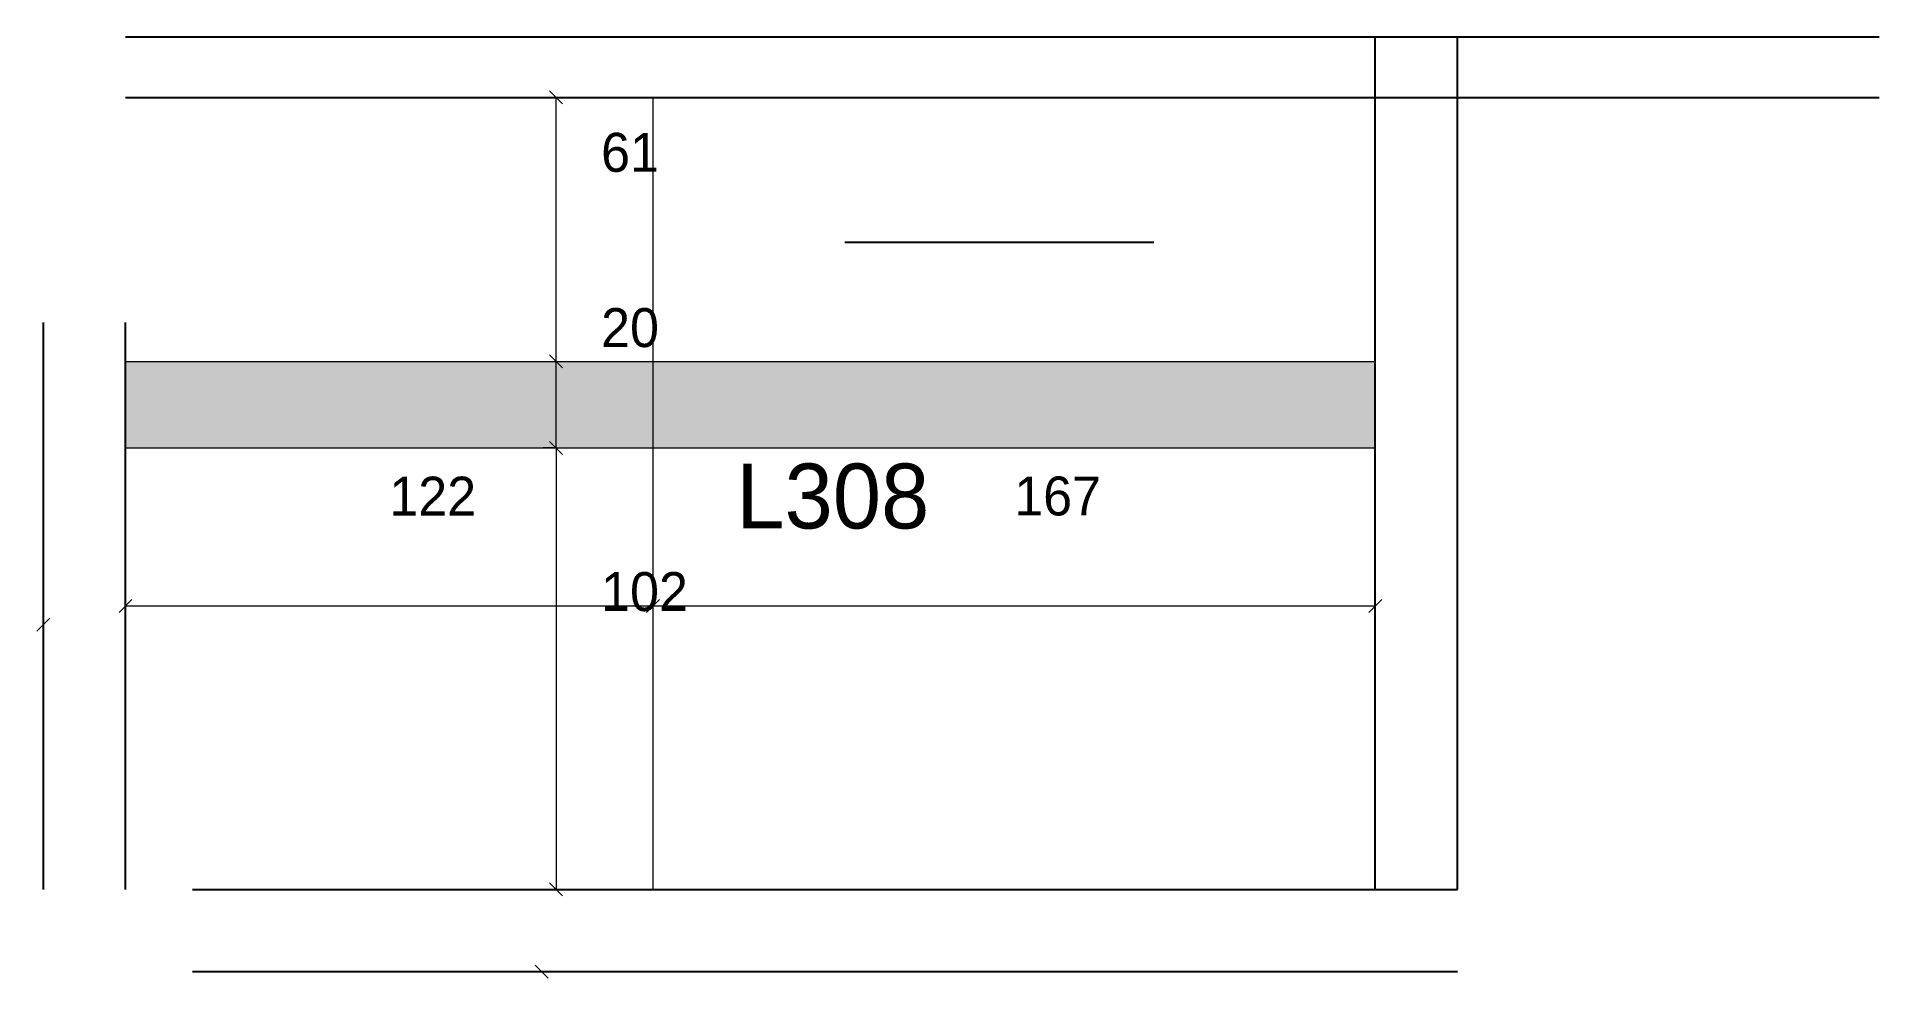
# Model space of a CAD drawing. Extents: x 5769 to 6195, y 2590 to 2808.
import ezdxf

# ---------------------------------------------------------------- set-up
doc = ezdxf.new("R2010")
doc.units = 0
for name, color, linetype in [('3', 3, 'Continuous'), ('4', 4, 'Continuous'), ('Hachura', 251, 'Continuous'), ('Painéis', 200, 'Continuous')]:
    doc.layers.add(name, color=color, linetype=linetype)

msp = doc.modelspace()

# ---------------------------------------------------------------- hatches: boundary and pattern name
at = {"layer": 'Hachura'}
h = msp.add_hatch(color=7, dxfattribs=at)
h.dxf.hatch_style = 1
h.paths.add_polyline_path([(5789.07, 2712.94), (6078.07, 2712.94), (6078.07, 2732.94), (5789.07, 2732.94)])

# ---------------------------------------------------------------- linework, layer by layer
at = {"layer": '3', "lineweight": 25}
for p, q in [((5789.07, 2807.94), (6194.57, 2807.94)), ((6078.07, 2610.94), (6078.07, 2807.94)), ((6097.07, 2610.94), (6097.07, 2807.94)), ((5789.07, 2793.94), (6194.57, 2793.94)), ((5955.44, 2760.5), (6026.87, 2760.5)), ((5804.57, 2610.94), (6097.07, 2610.94)), ((5804.57, 2591.94), (6097.07, 2591.94))]:
    msp.add_line(p, q, dxfattribs=at)
for points in [[(5770.07, 2741.94), (5770.07, 2610.94)], [(5789.07, 2610.94), (5789.07, 2741.94)]]:
    msp.add_lwpolyline(points, dxfattribs=at)
at = {"layer": 'Painéis', "lineweight": 18}
for p, q in [((5890.13, 2792.44), (5887.13, 2795.44)), ((5888.63, 2732.94), (5888.63, 2793.94)), ((5911.07, 2610.94), (5911.07, 2793.94)), ((5789.07, 2732.94), (6078.07, 2732.94)), ((5887.13, 2734.44), (5890.13, 2731.44)), ((5890.13, 2731.44), (5887.13, 2734.44)), ((5888.63, 2712.94), (5888.63, 2732.94)), ((5887.13, 2714.44), (5890.13, 2711.44)), ((5890.13, 2711.44), (5887.13, 2714.44)), ((5789.07, 2712.94), (6078.07, 2712.94)), ((5888.01, 2712.94), (5885.63, 2712.94)), ((5888.63, 2712.94), (5888.63, 2610.94)), ((5790.57, 2677.94), (5787.57, 2674.94)), ((5789.07, 2676.44), (5911.07, 2676.44)), ((5912.57, 2677.94), (5909.57, 2674.94)), ((5909.57, 2674.94), (5912.57, 2677.94)), ((5911.07, 2676.44), (6078.07, 2676.44)), ((6076.57, 2674.94), (6079.57, 2677.94)), ((5768.57, 2670.58), (5771.57, 2673.58)), ((5887.13, 2612.44), (5890.13, 2609.44)), ((5888.01, 2610.94), (5885.63, 2610.94)), ((5886.83, 2590.44), (5883.83, 2593.44))]:
    msp.add_line(p, q, dxfattribs=at)

# ---------------------------------------------------------------- texts
at = {"layer": '4'}
msp.add_text('L308', height=15, dxfattribs=at).set_placement((5930.31, 2694.34))
at = {"layer": 'Painéis'}
for s, p in [('61', (5899.04, 2776.76)), ('20', (5899.04, 2736.26)), ('122', (5850.07, 2697.31)), ('167', (5994.57, 2697.35)), ('102', (5899.04, 2675.26))]:
    msp.add_text(s, height=9, dxfattribs=at).set_placement(p)

doc.saveas('drawing.dxf')
